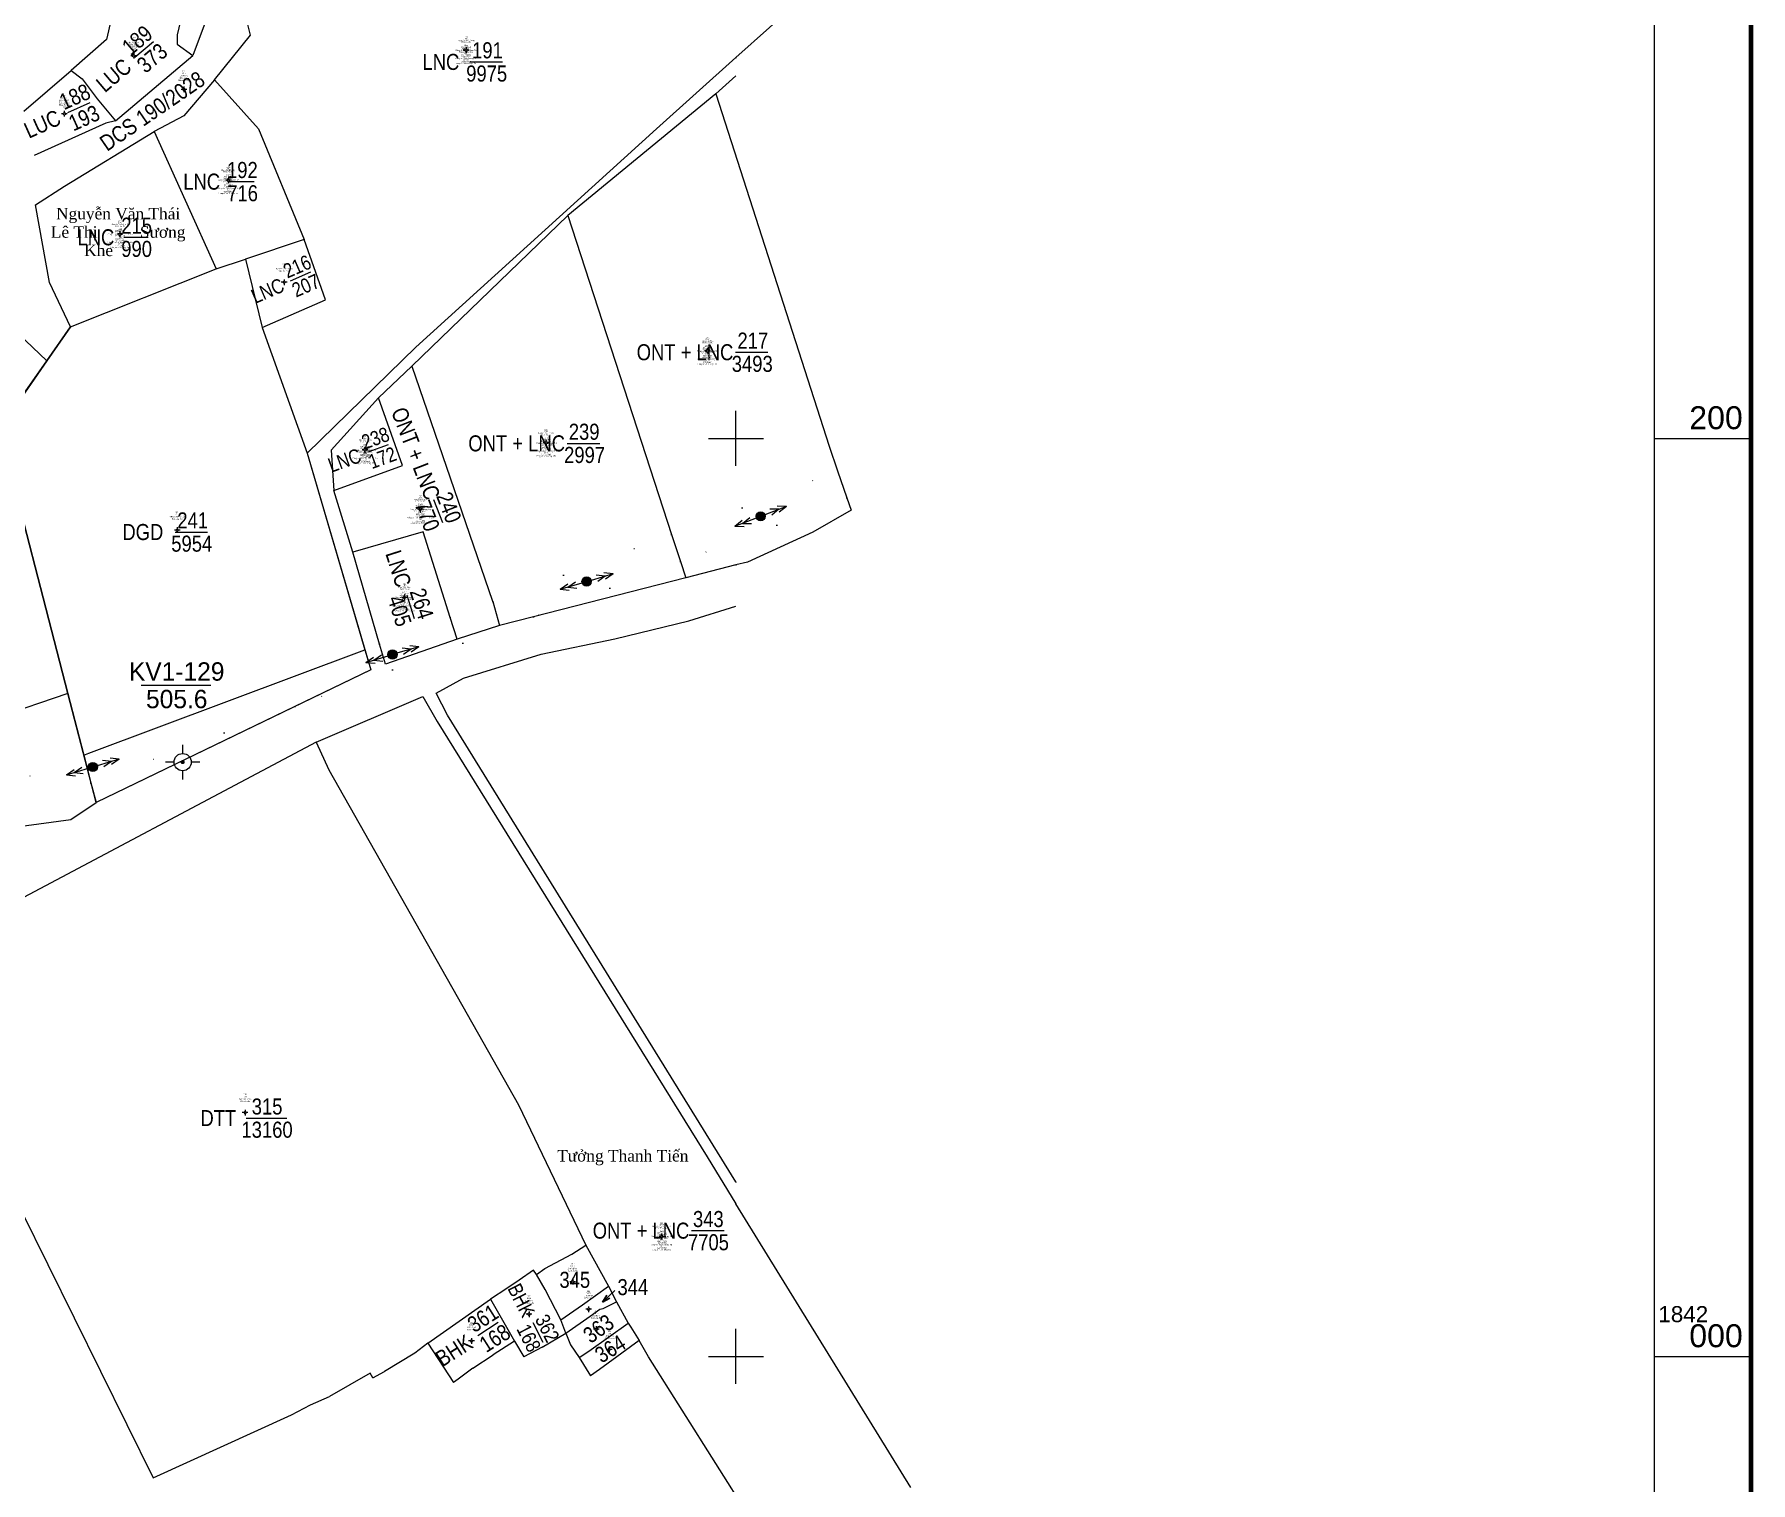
# Model space of a CAD drawing. Header units: metres. Extents: x 546779 to 548251, y 1841578 to 1843315.
# Drawn here: x 547847.2 to 548221, y 1841972.5 to 1842288 of the extents above; entities that cross this region are included whole.
import ezdxf
from ezdxf.enums import TextEntityAlignment as Align

# ---------------------------------------------------------------- set-up
doc = ezdxf.new("R2010")
doc.units = ezdxf.units.M
doc.header["$MEASUREMENT"] = 0
doc.linetypes.add('DGN Style 1', pattern=[16.3472, 0.0272, -16.32])
for name, color, linetype, lineweight in [('Level 10', 7, 'Continuous', 0), ('Level 11', 7, 'Continuous', 0), ('Level 13', 7, 'Continuous', 0), ('Level 15', 7, 'Continuous', 0), ('Level 18', 7, 'Continuous', 0), ('Level 23', 7, 'Continuous', 0), ('Level 24', 7, 'Continuous', 0), ('Level 50', 7, 'Continuous', 0), ('Level 55', 7, 'Continuous', 0), ('Level 56', 7, 'Continuous', 0), ('Level 59', 7, 'Continuous', 0), ('Level 60', 7, 'Continuous', 0), ('Level 8', 7, 'Continuous', 0)]:
    doc.layers.add(name, color=color, linetype=linetype, lineweight=lineweight)
doc.styles.add('Style-univcd', font='univcd.shx')
doc.styles.add('Style-VHarial', font='VHarial.shx')
doc.styles.add('Style-vnarialNarrowI', font='vnarialNarrowI.shx')
doc.styles.add('Style-Vntime', font='Vntime.shx')
doc.styles.add('Style-Vntimei', font='Vntimei.shx')
doc.dimstyles.get("Standard").update_dxf_attribs({"dimtxt": 0.18, "dimasz": 0.18, "dimexe": 0.18, "dimexo": 0.0625, "dimgap": 0.09, "dimtad": 0, "dimtih": 1, "dimtoh": 1, "dimdec": 4, "dimzin": 0, "dimdsep": 46, "dimtxsty": 'Standard', "dimcen": 0.09, "dimadec": 0, "dimazin": 0, "dimtfac": 1, "dimtdec": 4, "dimtofl": 0, "dimtmove": 0, "dimatfit": 3, "dimfxl": 1, "dimtolj": 1, "dimtzin": 0, "dimarcsym": 0})

# ---------------------------------------------------------------- blocks, each defined once
blk = doc.blocks.new('CS1')
at = {"layer": 'Level 55', "linetype": 'Continuous', "lineweight": 0}
h = blk.add_hatch(color=7, dxfattribs=at)
edge = h.paths.add_edge_path()
edge.add_arc((0.004881, -0.002353), 0.999997, 0, 360)
at = {"layer": 'Level 55', "color": 230, "linetype": 'Continuous', "lineweight": 0}
for p, q in [((-5.994724, 0.141795), (-4.059081, 0.734219)), ((-5.994724, 0.141795), (-1.00078, 0.015298)), ((-5.994724, 0.141795), (-4.167109, -0.672025)), ((-4.251605, 0.088671), (-2.306728, 0.677256)), ((-4.251605, 0.088671), (-2.416313, -0.706681)), ((4.249324, -0.120211), (2.430943, 0.68977)), ((6.00012, -0.154867), (4.1779, 0.64588)), ((6.00012, -0.154867), (1.002338, -0.037604)), ((4.249324, -0.120211), (2.313682, -0.712635)), ((6.00012, -0.154867), (4.064477, -0.747291))]:
    blk.add_line(p, q, dxfattribs=at)
blk.add_circle((0.004881, -0.002353), 0.999997, dxfattribs=at)
blk = doc.blocks.new('CS1_1')
at = {"layer": 'Level 55', "linetype": 'Continuous', "lineweight": 0}
h = blk.add_hatch(color=7, dxfattribs=at)
edge = h.paths.add_edge_path()
edge.add_arc((0.004881, -0.002353), 0.999997, 0, 360)
at = {"layer": 'Level 55', "color": 230, "linetype": 'Continuous', "lineweight": 0}
for p, q in [((-5.998323, 0.141154), (-4.058689, 0.732085)), ((-5.998323, 0.141154), (-0.99972, 0.023526)), ((-5.998323, 0.141154), (-4.168117, -0.670525)), ((-4.251837, 0.090453), (-2.312203, 0.681383)), ((-4.251837, 0.090453), (-2.418606, -0.711695)), ((4.252293, -0.122072), (2.431619, 0.686582)), ((6.001804, -0.163242), (4.181129, 0.645412)), ((6.001804, -0.163242), (1.003202, -0.045614)), ((4.252293, -0.122072), (2.325216, -0.706496)), ((6.001804, -0.163242), (4.062171, -0.754172))]:
    blk.add_line(p, q, dxfattribs=at)
blk.add_circle((0.004881, -0.002353), 0.999997, dxfattribs=at)
blk = doc.blocks.new('CS1_2')
at = {"layer": 'Level 55', "linetype": 'Continuous', "lineweight": 0}
h = blk.add_hatch(color=7, dxfattribs=at)
edge = h.paths.add_edge_path()
edge.add_arc((0.004881, -0.002353), 1.000001, 0, 360)
at = {"layer": 'Level 55', "color": 230, "linetype": 'Continuous', "lineweight": 0}
for p, q in [((-6.003944, 0.142526), (-4.062304, 0.726854)), ((-6.003944, 0.142526), (-1.002696, 0.017407)), ((-6.003944, 0.142526), (-4.173447, -0.66586)), ((-4.245056, 0.092344), (-2.312937, 0.67973)), ((-4.245056, 0.092344), (-2.42408, -0.712984)), ((4.248462, -0.114444), (2.427486, 0.690884)), ((5.997829, -0.161568), (4.17991, 0.653281)), ((5.997829, -0.161568), (0.996581, -0.036449)), ((4.248462, -0.114444), (2.322807, -0.714408)), ((5.997829, -0.161568), (4.056189, -0.745896))]:
    blk.add_line(p, q, dxfattribs=at)
blk.add_circle((0.004881, -0.002353), 1.000001, dxfattribs=at)
blk = doc.blocks.new('CS1_3')
at = {"layer": 'Level 55', "linetype": 'Continuous', "lineweight": 0}
h = blk.add_hatch(color=7, dxfattribs=at)
edge = h.paths.add_edge_path()
edge.add_arc((0.004881, -0.002353), 1.000001, 0, 360)
at = {"layer": 'Level 55', "color": 230, "linetype": 'Continuous', "lineweight": 0}
for p, q in [((-6.000099, 0.140776), (-4.062908, 0.731116)), ((-6.000099, 0.140776), (-1.002632, 0.020807)), ((-6.000099, 0.140776), (-4.172353, -0.673814)), ((-4.250901, 0.087719), (-2.31371, 0.67806)), ((-4.250901, 0.087719), (-2.416975, -0.707849)), ((4.251142, -0.119341), (2.432907, 0.692158)), ((6.00343, -0.162887), (4.175684, 0.651702)), ((6.00343, -0.162887), (0.996452, -0.039829)), ((4.251142, -0.119341), (2.323462, -0.712771)), ((6.00343, -0.162887), (4.056728, -0.750138))]:
    blk.add_line(p, q, dxfattribs=at)
blk.add_circle((0.004881, -0.002353), 1.000001, dxfattribs=at)
blk = doc.blocks.new('N_THUA_184')
at = {"layer": 'Level 13', "color": 230, "linetype": 'Continuous', "lineweight": 13, "flags": 128}
blk.add_lwpolyline([(-2.842001, -0.00425), (2.475409, -0.006256)], dxfattribs=at)
at = {"layer": 'Level 13', "color": 230, "linetype": 'Continuous', "lineweight": 0, "style": 'Style-vnarialNarrowI'}
blk.add_text('188', height=3.499977, rotation=359.999885, dxfattribs=at).set_placement((-0.025442, 0.769474), align=Align.CENTER)
blk.add_text('LUC ', height=3.499977, rotation=359.999885, dxfattribs=at).set_placement((-3.787815, -0.010662), align=Align.MIDDLE_RIGHT)
blk.add_text('193', height=3.499977, rotation=359.999885, dxfattribs=at).set_placement((-0.078906, -0.788061), align=Align.TOP_CENTER)
blk = doc.blocks.new('N_THUA_185')
at = {"layer": 'Level 13', "color": 230, "linetype": 'Continuous', "lineweight": 13, "flags": 128}
blk.add_lwpolyline([(-2.838616, 0.006291), (2.482768, 0.006827)], dxfattribs=at)
at = {"layer": 'Level 13', "color": 230, "linetype": 'Continuous', "lineweight": 0, "style": 'Style-vnarialNarrowI'}
blk.add_text('189', height=3.499855, rotation=359.999907, dxfattribs=at).set_placement((-0.032769, 0.778239), align=Align.CENTER)
blk.add_text('LUC ', height=3.499855, rotation=359.999907, dxfattribs=at).set_placement((-3.771044, -0.003146), align=Align.MIDDLE_RIGHT)
blk.add_text('373', height=3.499855, rotation=359.999907, dxfattribs=at).set_placement((-0.068755, -0.784302), align=Align.TOP_CENTER)
blk = doc.blocks.new('N_THUA_186')
at = {"layer": 'Level 13', "color": 230, "linetype": 'Continuous', "lineweight": 0, "style": 'Style-vnarialNarrowI'}
blk.add_text('DCS 190/2028', height=3.499981, rotation=359.999971, dxfattribs=at).set_placement((0.167035, 0.007452), align=Align.MIDDLE_CENTER)
blk = doc.blocks.new('N_THUA_187')
at = {"layer": 'Level 13', "color": 230, "linetype": 'Continuous', "lineweight": 13, "flags": 128}
blk.add_lwpolyline([(-2.61, 0), (4.49, 0)], dxfattribs=at)
at = {"layer": 'Level 13', "color": 230, "linetype": 'Continuous', "lineweight": 0, "style": 'Style-vnarialNarrowI'}
blk.add_text('191', height=3.49998, dxfattribs=at).set_placement((1.244692, 0.78), align=Align.CENTER)
blk.add_text('LNC ', height=3.49998, dxfattribs=at).set_placement((-3.771418, -0.00001), align=Align.MIDDLE_RIGHT)
blk.add_text('9975', height=3.49998, dxfattribs=at).set_placement((1.083684, -0.78002), align=Align.TOP_CENTER)
blk = doc.blocks.new('N_THUA_188')
at = {"layer": 'Level 13', "color": 230, "linetype": 'Continuous', "lineweight": 13, "flags": 128}
blk.add_lwpolyline([(-2.83, 0), (2.53, 0)], dxfattribs=at)
at = {"layer": 'Level 13', "color": 230, "linetype": 'Continuous', "lineweight": 0, "style": 'Style-vnarialNarrowI'}
blk.add_text('192', height=3.49998, dxfattribs=at).set_placement((-0.032184, 0.78), align=Align.CENTER)
blk.add_text('LNC ', height=3.49998, dxfattribs=at).set_placement((-3.771418, -0.00001), align=Align.MIDDLE_RIGHT)
blk.add_text('716', height=3.49998, dxfattribs=at).set_placement((0.018779, -0.78002), align=Align.TOP_CENTER)
blk = doc.blocks.new('N_THUA_211')
at = {"layer": 'Level 13', "color": 230, "linetype": 'Continuous', "lineweight": 13, "flags": 128}
blk.add_lwpolyline([(-2.84, 0), (2.51, 0)], dxfattribs=at)
at = {"layer": 'Level 13', "color": 230, "linetype": 'Continuous', "lineweight": 0, "style": 'Style-vnarialNarrowI'}
blk.add_text('215', height=3.49998, dxfattribs=at).set_placement((-0.021169, 0.78), align=Align.CENTER)
blk.add_text('LNC ', height=3.49998, dxfattribs=at).set_placement((-3.771418, -0.00001), align=Align.MIDDLE_RIGHT)
blk.add_text('990', height=3.49998, dxfattribs=at).set_placement((-0.025308, -0.78002), align=Align.TOP_CENTER)
blk = doc.blocks.new('N_THUA_212')
at = {"layer": 'Level 18', "color": 1, "linetype": 'Continuous', "lineweight": 13, "flags": 128}
blk.add_lwpolyline([(-2.836269, -0.002133), (2.522605, 0.005292)], dxfattribs=at)
at = {"layer": 'Level 18', "color": 1, "linetype": 'Continuous', "lineweight": 0, "style": 'Style-vnarialNarrowI'}
blk.add_text('216', height=3.499929, rotation=0.000034, dxfattribs=at).set_placement((0.018505, 0.783482), align=Align.CENTER)
blk.add_text('LNC ', height=3.499929, rotation=0.000034, dxfattribs=at).set_placement((-3.779136, -0.000393), align=Align.MIDDLE_RIGHT)
blk.add_text('207', height=3.499929, rotation=0.000034, dxfattribs=at).set_placement((0.090716, -0.782177), align=Align.TOP_CENTER)
blk = doc.blocks.new('N_THUA_231')
at = {"layer": 'Level 13', "color": 230, "linetype": 'Continuous', "lineweight": 13, "flags": 128}
blk.add_lwpolyline([(-2.836473, 0.001026), (2.48144, -0.002203)], dxfattribs=at)
at = {"layer": 'Level 13', "color": 230, "linetype": 'Continuous', "lineweight": 0, "style": 'Style-vnarialNarrowI'}
blk.add_text('238', height=3.499872, rotation=359.999964, dxfattribs=at).set_placement((-0.013348, 0.774266), align=Align.CENTER)
blk.add_text('LNC ', height=3.499872, rotation=359.999964, dxfattribs=at).set_placement((-3.764219, -0.002679), align=Align.MIDDLE_RIGHT)
blk.add_text('172', height=3.499872, rotation=359.999964, dxfattribs=at).set_placement((-0.05292, -0.777016), align=Align.TOP_CENTER)
blk = doc.blocks.new('N_THUA_232')
at = {"layer": 'Level 13', "color": 230, "linetype": 'Continuous', "lineweight": 13, "flags": 128}
blk.add_lwpolyline([(-2.62, 0), (4.4, 0)], dxfattribs=at)
at = {"layer": 'Level 13', "color": 230, "linetype": 'Continuous', "lineweight": 0, "style": 'Style-vnarialNarrowI'}
blk.add_text('241', height=3.49998, dxfattribs=at).set_placement((1.194692, 0.78), align=Align.CENTER)
blk.add_text('DGD ', height=3.49998, dxfattribs=at).set_placement((-4.096855, -0.00001), align=Align.MIDDLE_RIGHT)
blk.add_text('5954', height=3.49998, dxfattribs=at).set_placement((0.992253, -0.78002), align=Align.TOP_CENTER)
blk = doc.blocks.new('N_THUA_254')
at = {"layer": 'Level 13', "color": 230, "linetype": 'Continuous', "lineweight": 13, "flags": 128}
blk.add_lwpolyline([(-2.833656, -0.000483), (2.4984, 0.002261)], dxfattribs=at)
at = {"layer": 'Level 13', "color": 230, "linetype": 'Continuous', "lineweight": 0, "style": 'Style-vnarialNarrowI'}
blk.add_text('264', height=3.499982, rotation=359.999861, dxfattribs=at).set_placement((-0.067282, 0.78489), align=Align.CENTER)
blk.add_text('LNC ', height=3.499982, rotation=359.999861, dxfattribs=at).set_placement((-3.775241, 0.00343), align=Align.MIDDLE_RIGHT)
blk.add_text('405', height=3.499982, rotation=359.999861, dxfattribs=at).set_placement((-0.033703, -0.776025), align=Align.TOP_CENTER)
blk = doc.blocks.new('N_THUA_302')
at = {"layer": 'Level 13', "color": 230, "linetype": 'Continuous', "lineweight": 13, "flags": 128}
blk.add_lwpolyline([(-2.39, 0), (6.45, 0)], dxfattribs=at)
at = {"layer": 'Level 13', "color": 230, "linetype": 'Continuous', "lineweight": 0, "style": 'Style-vnarialNarrowI'}
blk.add_text('315', height=3.49998, dxfattribs=at).set_placement((2.168831, 0.78), align=Align.CENTER)
blk.add_text('DTT ', height=3.49998, dxfattribs=at).set_placement((-3.434353, -0.00001), align=Align.MIDDLE_RIGHT)
blk.add_text('13160', height=3.49998, dxfattribs=at).set_placement((2.164396, -0.78002), align=Align.TOP_CENTER)
blk = doc.blocks.new('TerminatorOpen_0.5')
at = {"color": 0, "linetype": 'ByBlock', "lineweight": -2}
for q in [(-1, 0.25), (-1, 0), (-1, -0.25)]:
    blk.add_line((0, 0), q, dxfattribs=at)
blk = doc.blocks.new('N_THUA_347')
at = {"layer": 'Level 13', "color": 230, "linetype": 'Continuous', "lineweight": 13, "flags": 128}
blk.add_lwpolyline([(-2.837776, -0.004504), (2.482672, 0.005668)], dxfattribs=at)
at = {"layer": 'Level 13', "color": 230, "linetype": 'Continuous', "lineweight": 0, "style": 'Style-vnarialNarrowI'}
blk.add_text('361', height=3.499978, rotation=359.999968, dxfattribs=at).set_placement((0.11006, 0.781431), align=Align.CENTER)
blk.add_text('BHK ', height=3.499978, rotation=359.999968, dxfattribs=at).set_placement((-3.728414, -0.000962), align=Align.MIDDLE_RIGHT)
blk.add_text('168', height=3.499978, rotation=359.999968, dxfattribs=at).set_placement((-0.026177, -0.781905), align=Align.TOP_CENTER)
blk = doc.blocks.new('N_THUA_348')
at = {"layer": 'Level 13', "color": 230, "linetype": 'Continuous', "lineweight": 13, "flags": 128}
blk.add_lwpolyline([(-2.842356, 0.003992), (2.48464, 0.003982)], dxfattribs=at)
at = {"layer": 'Level 13', "color": 230, "linetype": 'Continuous', "lineweight": 0, "style": 'Style-vnarialNarrowI'}
blk.add_text('362', height=3.499798, rotation=0.000052, dxfattribs=at).set_placement((-0.029464, 0.759592), align=Align.CENTER)
blk.add_text('BHK ', height=3.499798, rotation=0.000052, dxfattribs=at).set_placement((-3.688038, -0.019624), align=Align.MIDDLE_RIGHT)
blk.add_text('168', height=3.499798, rotation=0.000052, dxfattribs=at).set_placement((0.02323, -0.794318), align=Align.TOP_CENTER)
blk = doc.blocks.new('DKCDV')
at = {"layer": 'Level 8', "linetype": 'Continuous', "lineweight": 0}
h = blk.add_hatch(color=7, dxfattribs=at)
edge = h.paths.add_edge_path()
edge.add_arc((-0.0025, 0), 1.500009, 0, 360)
at = {"layer": 'Level 8', "color": 7, "linetype": 'Continuous', "lineweight": 0}
for p, q in [((0, 12.500078), (0, 6.266706)), ((-6.233372, 0), (-12.500078, 0)), ((12.500078, 0), (6.233372, 0)), ((0, -6.266706), (0, -12.500078))]:
    blk.add_line(p, q, dxfattribs=at)
blk.add_circle((-0.0025, 0), 6.250039, dxfattribs=at)
blk = doc.blocks.new('CENTRD')
at = {"layer": 'Level 11', "linetype": 'Continuous', "lineweight": 0}
h = blk.add_hatch(color=3, dxfattribs=at)
edge = h.paths.add_edge_path()
edge.add_arc((-0.0025, 0), 1.500056, 0, 360)
at = {"layer": 'Level 11', "color": 3, "linetype": 'Continuous', "lineweight": 0}
for p, q in [((-6.200231, 0), (-12.400462, 0)), ((0, 6.200231), (-6.200231, 0)), ((-6.200231, 0), (0, -6.200231)), ((0, 12.400462), (0, 6.200231)), ((6.200231, 0), (0, 6.200231)), ((0, -6.200231), (6.200231, 0)), ((12.600469, 0), (6.200231, 0)), ((0, -6.200231), (0, -12.400462))]:
    blk.add_line(p, q, dxfattribs=at)

msp = doc.modelspace()

# ---------------------------------------------------------------- linework, layer by layer
at = {"layer": 'Level 10', "color": 7, "linetype": 'Continuous', "lineweight": 0}
for p, q in [((548020.1, 1842301.01), (548000, 1842282.97)), ((547844.91, 1842271.29), (547855.18, 1842280.16)), ((547864.87, 1842269.17), (547881.68, 1842283.41)), ((548000, 1842278.96), (547995.61, 1842275.04)), ((547995.61, 1842275.04), (547963.39, 1842248.55)), ((547963.39, 1842248.55), (547929.41, 1842215.7)), ((547963.39, 1842248.55), (547985.98, 1842179.07)), ((547905.97, 1842243.33), (547893.19, 1842239.05)), ((547886.77, 1842236.95), (547893.19, 1842239.05)), ((547834.28, 1842231.74), (547849.93, 1842216.93)), ((547922.15, 1842208.81), (547929.41, 1842215.7)), ((548022.14, 1842192.92), (548024.17, 1842187.05)), ((547916.54, 1842175.21), (547912.39, 1842188.67)), ((548024.17, 1842187.05), (548025.09, 1842184.39)), ((547985.98, 1842179.07), (547987.89, 1842173.17)), ((547922.37, 1842155.16), (547916.54, 1842175.21)), ((547987.89, 1842173.17), (547989.04, 1842169.64)), ((548000, 1842172.42), (547989.04, 1842169.64)), ((547989.04, 1842169.64), (547955.9, 1842161.16)), ((547947.03, 1842164.44), (547948.48, 1842159.26)), ((547939.27, 1842156.27), (547937.78, 1842160.96)), ((547955.9, 1842161.16), (547948.48, 1842159.26)), ((547948.48, 1842159.26), (547939.27, 1842156.27)), ((547854.49, 1842144.45), (547809.74, 1842129.1)), ((547854.49, 1842144.45), (547857.96, 1842130.98)), ((547857.96, 1842130.98), (547859.51, 1842124.95)), ((547859.51, 1842124.95), (547860.61, 1842120.69)), ((547844.39, 1842031.65), (547873.07, 1841973.57)), ((547932.85, 1842002.88), (547946.5, 1842012.5)), ((547946.5, 1842012.5), (547951.77, 1842003.33)), ((547962.92, 1842005.05), (547961.86, 1842007.94)), ((547957.76, 1842002), (547962.92, 1842005.05)), ((547932.85, 1842002.88), (547938.45, 1841994.35)), ((547942.66, 1841997.47), (547947.13, 1842000.37)), ((547951.77, 1842003.33), (547947.13, 1842000.37)), ((547951.77, 1842003.33), (547953.81, 1841999.91)), ((547957.76, 1842002), (547953.81, 1841999.91)), ((547965.85, 1841999.74), (547968.32, 1841995.75)), ((547920.88, 1841995.3), (547923.46, 1841996.69)), ((547942.66, 1841997.47), (547939.51, 1841995.06)), ((547939.51, 1841995.06), (547938.45, 1841994.35)), ((547873.07, 1841973.57), (547903.19, 1841987.27))]:
    msp.add_line(p, q, dxfattribs=at)
at = {"layer": 'Level 10', "color": 7, "linetype": 'Continuous', "lineweight": 0, "flags": 128}
for points in [[(547883.72, 1842307.52), (547884.76, 1842303.07), (547886.14, 1842299.36), (547886.14, 1842295.23), (547881.68, 1842283.41)], [(547868.43, 1842296.11), (547863.94, 1842291.32), (547862.9, 1842286.9), (547855.18, 1842280.16)], [(547868.43, 1842296.11), (547876.66, 1842294.4), (547879.03, 1842290.95), (547878.3, 1842287.9), (547878.3, 1842285.85), (547881.68, 1842283.41)], [(547855.18, 1842280.16), (547857.56, 1842278.3), (547860.86, 1842273.96), (547864.87, 1842269.17)], [(547906.57, 1842196.75), (547930.24, 1842219.87), (547982.71, 1842267.45), (548000, 1842282.97)], [(547886.45, 1842278.14), (547879.73, 1842270.26), (547873.31, 1842266.89)], [(547995.61, 1842275.04), (548020.28, 1842198.28), (548022.14, 1842192.92)], [(547864.87, 1842269.17), (547862.74, 1842268.67), (547847.16, 1842261.66)], [(547929.41, 1842215.7), (547947, 1842164.54), (547947.03, 1842164.44)], [(547922.15, 1842208.81), (547911.86, 1842197.41), (547912.39, 1842188.67)], [(547912.39, 1842188.67), (547927.38, 1842194.11), (547922.15, 1842208.81)], [(548025.09, 1842184.39), (548016.73, 1842179.59), (548002.47, 1842173.05), (548000, 1842172.42)], [(547937.78, 1842160.96), (547931.84, 1842179.62), (547916.54, 1842175.21)], [(547957.54, 1842153.02), (547973.64, 1842156.34), (547989.73, 1842160.25), (548000, 1842163.43)], [(547919.15, 1842153.96), (547920.43, 1842149.61), (547903.9, 1842141.62)], [(547939.27, 1842156.27), (547923.64, 1842150.78), (547922.37, 1842155.16)], [(548000, 1842038), (547995.99, 1842044.47), (547937.14, 1842139.7), (547934.68, 1842144.5), (547940.64, 1842147.74), (547957.54, 1842153.02)], [(547908.58, 1842133.82), (547931.81, 1842143.74), (547934.88, 1842138.35), (547993.69, 1842043.51), (548000, 1842033.26)], [(547908.58, 1842133.82), (547836.51, 1842095.6), (547821.78, 1842088.57)], [(547829.84, 1842113.58), (547855.15, 1842117), (547860.61, 1842120.69)], [(547956.58, 1842017.85), (547958.37, 1842019.14), (547964.25, 1842022.29), (547967.28, 1842024.23)], [(547956.58, 1842017.85), (547955.88, 1842018.79), (547952.74, 1842016.59), (547950.11, 1842014.77), (547946.5, 1842012.5)], [(547961.86, 1842007.94), (547958.47, 1842014.58), (547956.58, 1842017.85)], [(547961.86, 1842007.94), (547966.57, 1842011.22), (547972.26, 1842015.3)], [(547962.92, 1842005.05), (547968.22, 1842008.78), (547970.36, 1842010.28), (547971.07, 1842010.43), (547973.96, 1842011.86)], [(547965.85, 1841999.74), (547967.96, 1842001.13), (547976.48, 1842007.24)], [(547962.92, 1842005.05), (547963.99, 1842002.49), (547965.85, 1841999.74)], [(547978.91, 1842003.46), (547970.28, 1841997.17), (547968.32, 1841995.75)], [(547932.85, 1842002.88), (547930.05, 1842000.68), (547923.46, 1841996.69)], [(547920.88, 1841995.3), (547920.31, 1841996.37), (547911.46, 1841991.25)], [(547903.19, 1841987.27), (547907.32, 1841989.42), (547911.46, 1841991.25)]]:
    msp.add_lwpolyline(points, dxfattribs=at)
at = {"layer": 'Level 13', "color": 230, "linetype": 'Continuous', "lineweight": 13, "flags": 128}
for points in [[(547999.89, 1842218.77), (548006.97, 1842218.77)], [(547963.22, 1842198.92), (547970.35, 1842198.92)], [(547934.12, 1842186.66), (547936.04, 1842181.69)], [(547990.31, 1842027.4), (547997.41, 1842027.4)]]:
    msp.add_lwpolyline(points, dxfattribs=at)
at = {"layer": 'Level 18', "color": 1, "linetype": 'Continuous', "lineweight": 0}
for p, q in [((547853.74, 1842254.96), (547873.31, 1842266.89)), ((547873.31, 1842266.89), (547886.77, 1842236.95)), ((547847.45, 1842250.86), (547853.74, 1842254.96)), ((547850.46, 1842233.96), (547847.45, 1842250.86)), ((547893.19, 1842239.05), (547896.83, 1842224.17)), ((547893.19, 1842239.05), (547896.82, 1842224.17)), ((547855.04, 1842224.34), (547886.77, 1842236.95)), ((547855.04, 1842224.34), (547886.77, 1842236.95)), ((547855.04, 1842224.34), (547850.46, 1842233.96)), ((547855.04, 1842224.34), (547849.93, 1842216.93)), ((547849.93, 1842216.93), (547855.04, 1842224.34)), ((547896.82, 1842224.17), (547906.57, 1842196.75)), ((547896.83, 1842224.17), (547906.57, 1842196.75)), ((547841.11, 1842204.17), (547849.93, 1842216.93)), ((547854.49, 1842144.45), (547839.51, 1842202.19)), ((547906.57, 1842196.75), (547919.15, 1842153.96)), ((547906.57, 1842196.75), (547919.15, 1842153.96)), ((547920.43, 1842149.61), (547860.61, 1842120.69)), ((547903.9, 1842141.62), (547860.61, 1842120.69)), ((547903.9, 1842141.62), (547860.61, 1842120.69)), ((548038.09, 1841971.41), (548000, 1842033.26)), ((547967.28, 1842024.23), (547972.26, 1842015.3)), ((547972.26, 1842015.3), (547973.96, 1842011.86)), ((547973.96, 1842011.86), (547976.48, 1842007.24)), ((547980.95, 1841999.9), (547978.91, 1842003.46))]:
    msp.add_line(p, q, dxfattribs=at)
at = {"layer": 'Level 18', "color": 1, "linetype": 'Continuous', "lineweight": 0, "flags": 128}
for points in [[(547886.45, 1842278.14), (547894.29, 1842287.88), (547893.39, 1842291.35), (547895.18, 1842304.72), (547903.05, 1842308.22), (547908.97, 1842320.11), (547903.45, 1842338.77), (547901.23, 1842346.07), (547903.95, 1842351.25)], [(547886.45, 1842278.14), (547895.98, 1842267.41), (547905.97, 1842243.33)], [(547896.83, 1842224.17), (547910.6, 1842230.16), (547905.97, 1842243.33)], [(547849.93, 1842216.93), (547841.11, 1842204.17), (547839.51, 1842202.19), (547842.02, 1842192.86), (547854.49, 1842144.45)], [(547857.96, 1842130.98), (547859.04, 1842131.39), (547919.15, 1842153.96)], [(547919.15, 1842153.96), (547920.43, 1842149.61), (547903.9, 1842141.62)], [(547908.58, 1842133.82), (547911.34, 1842127.82), (547952.61, 1842054.81), (547967.28, 1842024.23)], [(547976.48, 1842007.24), (547977.11, 1842006.39), (547978.91, 1842003.46)], [(547993.65, 1841958.37), (548002.94, 1841965.05), (547980.95, 1841999.9)]]:
    msp.add_lwpolyline(points, dxfattribs=at)
at = {"layer": 'Level 23', "color": 12, "linetype": 'Continuous', "lineweight": 0}
for p, q in [((548000, 1842278.96), (547995.61, 1842275.04)), ((547995.61, 1842275.04), (547963.39, 1842248.55)), ((547963.39, 1842248.55), (547929.41, 1842215.7)), ((547922.15, 1842208.81), (547929.41, 1842215.7)), ((547916.54, 1842175.21), (547912.39, 1842188.67)), ((547922.37, 1842155.16), (547916.54, 1842175.21)), ((548000, 1842172.42), (547989.04, 1842169.64)), ((547989.04, 1842169.64), (547955.9, 1842161.16)), ((547955.9, 1842161.16), (547948.48, 1842159.26)), ((547948.48, 1842159.26), (547939.27, 1842156.27))]:
    msp.add_line(p, q, dxfattribs=at)
at = {"layer": 'Level 23', "color": 12, "linetype": 'Continuous', "lineweight": 0, "flags": 128}
for points in [[(547906.57, 1842196.75), (547930.24, 1842219.87), (547982.71, 1842267.45), (548000, 1842282.97)], [(547922.15, 1842208.81), (547911.86, 1842197.41), (547912.39, 1842188.67)], [(547957.54, 1842153.02), (547973.64, 1842156.34), (547989.73, 1842160.25), (548000, 1842163.43)], [(547939.27, 1842156.27), (547923.64, 1842150.78), (547922.37, 1842155.16)], [(548000, 1842038), (547995.99, 1842044.47), (547937.14, 1842139.7), (547934.68, 1842144.5), (547940.64, 1842147.74), (547957.54, 1842153.02)], [(547908.58, 1842133.82), (547931.81, 1842143.74), (547934.88, 1842138.35), (547993.69, 1842043.51), (548000, 1842033.26)], [(547908.58, 1842133.82), (547836.51, 1842095.6), (547821.78, 1842088.57)], [(547829.84, 1842113.58), (547855.15, 1842117), (547860.61, 1842120.69)]]:
    msp.add_lwpolyline(points, dxfattribs=at)
at = {"layer": 'Level 24', "color": 2, "linetype": 'DGN Style 1', "lineweight": 0}
for p, q in [((548000, 1842282.97), (548000, 1842278.96)), ((548000, 1842172.42), (548000, 1842163.43)), ((548000, 1842038), (548000, 1842033.26))]:
    msp.add_line(p, q, dxfattribs=at)
at = {"layer": 'Level 50', "color": 230, "linetype": 'Continuous', "lineweight": 0}
for p, q in [((547886.77, 1842236.95), (547893.19, 1842239.05)), ((547839.51, 1842202.19), (547849.93, 1842216.93)), ((547906.57, 1842196.75), (547920.43, 1842149.61)), ((547860.61, 1842120.69), (547854.49, 1842144.45))]:
    msp.add_line(p, q, dxfattribs=at)
at = {"layer": 'Level 59', "color": 6, "linetype": 'DGN Style 1', "lineweight": 0, "flags": 128}
for points in [[(547985.98, 1842179.07), (548004.24, 1842185.92), (548022.14, 1842192.92)], [(548024.17, 1842187.05), (548006.5, 1842180.14), (547987.89, 1842173.17)], [(547947.03, 1842164.44), (547966.58, 1842171.79), (547985.98, 1842179.07)], [(547987.89, 1842173.17), (547968.32, 1842165.83), (547955.9, 1842161.16)], [(547937.78, 1842160.96), (547947.03, 1842164.44)], [(547955.9, 1842161.16), (547926.04, 1842149.93), (547903.9, 1842141.62)], [(547922.37, 1842155.16), (547924.3, 1842155.89), (547937.78, 1842160.96)], [(547919.15, 1842153.96), (547922.37, 1842155.16)], [(547903.9, 1842141.62), (547860.78, 1842125.43), (547859.51, 1842124.95)], [(547815.54, 1842114.72), (547857.96, 1842130.98)], [(547859.51, 1842124.95), (547829.84, 1842113.58)]]:
    msp.add_lwpolyline(points, dxfattribs=at)
at = {"layer": 'Level 60', "color": 7, "linetype": 'Continuous', "lineweight": 140, "flags": 128}
msp.add_lwpolyline([(546779, 1843221), (548221, 1843221), (548221, 1841779), (546779, 1841779), (546779, 1843221)], close=True, dxfattribs=at)
at = {"layer": 'Level 60', "color": 7, "linetype": 'Continuous', "lineweight": 0, "flags": 128}
msp.add_lwpolyline([(546800, 1843200), (548200, 1843200), (548200, 1841800), (546800, 1841800), (546800, 1843200)], close=True, dxfattribs=at)
for points in [[(548000, 1842194), (548000, 1842206)], [(547994, 1842200), (548006, 1842200)], [(548200, 1842200), (548221, 1842200)], [(548000, 1841994), (548000, 1842006)], [(547994, 1842000), (548006, 1842000)], [(548200, 1842000), (548221, 1842000)]]:
    msp.add_lwpolyline(points, dxfattribs=at)
at = {"layer": 'Level 8', "color": 5, "linetype": 'Continuous', "lineweight": 13}
msp.add_line((547870.47, 1842146.23), (547885.6, 1842146.23), dxfattribs=at)

# ---------------------------------------------------------------- block references
at = {"layer": 'Level 11', "color": 3, "linetype": 'Continuous', "lineweight": 0, "xscale": 0.049998, "yscale": 0.049998, "zscale": 0.049998}
for p in [(547868.82, 1842283.36), (547941.21, 1842284.58), (547879.76, 1842276.04), (547853.69, 1842270.72), (547889.44, 1842256.28), (547865.82, 1842244.5), (547901.58, 1842234.02), (547993.77, 1842219.08), (547919.19, 1842197.5), (547958.6, 1842199.03), (547931.24, 1842184.55), (547878.3, 1842180.02), (547927.79, 1842165.37), (547893.08, 1842053.12), (547983.81, 1842026.15), (547964.43, 1842016.26), (547954.93, 1842009.18), (547967.9, 1842010.26), (547942.38, 1842003.36), (547969.57, 1842005.95), (547972.38, 1842001.51)]:
    msp.add_blockref('CENTRD', p, dxfattribs=at)
at = {"layer": 'Level 13', "color": 230, "linetype": 'Continuous', "lineweight": 0}
for name, p, xscale, yscale, zscale, rotation in [('N_THUA_185', (547871.24, 1842284.85), 1.000001, 1.000001, 1.000001, 40.268523), ('N_THUA_184', (547857.04, 1842272.16), 1.000001, 1.000001, 1.000001, 24.224801), ('N_THUA_231', (547922.25, 1842197.94), 0.899999, 0.899999, 0.899999, 19.946306), ('N_THUA_254', (547929.17, 1842163.15), 0.999999, 0.999999, 0.999999, 287.657867), ('N_THUA_348', (547956.91, 1842005.08), 0.9, 0.9, 0.9, 297.046176)]:
    msp.add_blockref(name, p, dxfattribs=dict(at, xscale=xscale, yscale=yscale, zscale=zscale, rotation=rotation))
for name, p in [('N_THUA_187', (547944.62, 1842282.02)), ('N_THUA_188', (547892.52, 1842255.94)), ('N_THUA_211', (547869.48, 1842243.81)), ('N_THUA_232', (547880.47, 1842179.6)), ('N_THUA_302', (547895.7, 1842051.92))]:
    msp.add_blockref(name, p, dxfattribs=at)
for name, p, rotation in [('N_THUA_186', (547872.72, 1842271.21), 34.552921), ('N_THUA_347', (547946.13, 1842006.12), 32.535098)]:
    msp.add_blockref(name, p, dxfattribs=dict(at, rotation=rotation))
at = {"layer": 'Level 18', "color": 1, "linetype": 'Continuous', "lineweight": 0, "xscale": 0.900001, "yscale": 0.900001, "zscale": 0.900001, "rotation": 23.50918}
msp.add_blockref('N_THUA_212', (547905.32, 1842235.36), dxfattribs=at)
at = {"layer": 'Level 55', "color": 230, "linetype": 'Continuous', "lineweight": 0}
for name, p, xscale, yscale, zscale, rotation in [('CS1', (548005.37, 1842183.03), 1.000003, 1.000003, 1.000003, 22.570855), ('CS1_1', (547967.45, 1842168.81), 1.000003, 1.000003, 1.000003, 17.608255), ('CS1_2', (547925.17, 1842152.91), 0.999999, 0.999999, 0.999999, 17.803249), ('CS1_3', (547859.91, 1842128.41), 0.999999, 0.999999, 0.999999, 17.997564)]:
    msp.add_blockref(name, p, dxfattribs=dict(at, xscale=xscale, yscale=yscale, zscale=zscale, rotation=rotation))
at = {"layer": 'Level 8', "color": 7, "linetype": 'Continuous', "lineweight": 0, "xscale": 0.299998, "yscale": 0.299998, "zscale": 0.299998}
msp.add_blockref('DKCDV', (547879.48, 1842129.47), dxfattribs=at)

# ---------------------------------------------------------------- texts
at = {"layer": 'Level 13', "color": 230, "linetype": 'Continuous', "lineweight": 0, "style": 'Style-vnarialNarrowI'}
for p in [(547999.42, 1842218.77), (547962.75, 1842198.92), (547989.84, 1842027.4)]:
    msp.add_text('ONT + LNC', height=3.5, dxfattribs=at).set_placement(p, align=Align.MIDDLE_RIGHT)
for s, p in [('217', (548003.66, 1842219.55)), ('239', (547966.93, 1842199.7)), ('343', (547993.97, 1842028.18))]:
    msp.add_text(s, height=3.5, dxfattribs=at).set_placement(p, align=Align.CENTER)
for s, p in [('3493', (548003.54, 1842217.99)), ('2997', (547967.02, 1842198.14)), ('7705', (547994, 1842026.62))]:
    msp.add_text(s, height=3.5, dxfattribs=at).set_placement(p, align=Align.TOP_CENTER)
msp.add_text('ONT + LNC', height=3.5, rotation=291.1228, dxfattribs=at).set_placement((547934.04, 1842186.89), align=Align.MIDDLE_RIGHT)
msp.add_text('770', height=3.5, rotation=291.1228, dxfattribs=at).set_placement((547934.4, 1842183.77), align=Align.TOP_CENTER)
msp.add_text('240', height=3.5, rotation=291.1228, dxfattribs=at).set_placement((547935.85, 1842184.33), align=Align.CENTER)
for s, p in [('345', (547964.89, 1842016.69)), ('344', (547977.53, 1842015.1))]:
    msp.add_text(s, height=3.5, dxfattribs=at).set_placement(p, align=Align.MIDDLE_CENTER)
for s, rotation, p in [('363', 35.5983, (547970.05, 1842006.05)), ('364', 31.9367, (547972.62, 1842001.66))]:
    msp.add_text(s, height=3.5, rotation=rotation, dxfattribs=at).set_placement(p, align=Align.MIDDLE_CENTER)
at = {"layer": 'Level 15', "color": 3, "linetype": 'Continuous', "lineweight": 0, "char_height": 0.3, "attachment_point": 5, "line_spacing_factor": 0.72, "style": 'Style-Vntimei'}
for s, insert in [('191\\PLNC\\PNguyÔn §×nh Dòng\\PTh«n Xa Re\\P \\P1966\\P197240412\\P24/02/2006\\PC«ng an t∅nh Qu¶ng TrÞ\\PNguyÔn ThÞ Sen\\P1971\\P191179609\\P24/02/2006\\PC«ng an t∅nh Qu¶ng TrÞ\\P82/05\\P20/01/2007\\PC«ng An x· H\xadíng T©n\\P', (547941.21, 1842284.53)), ('192\\PLNC\\PNguyÔn H÷u Sü\\PTh«n Xa Re\\P \\P1972\\P197121740\\P20/09/1999\\PC«ng an t∅nh Qu¶ng TrÞ\\PLª ThÞ HiÒn\\P1972\\P191209072\\P24/02/2006\\PC«ng an t∅nh Qu¶ng TrÞ\\P36/6\\P12/03/2003\\PC«ng an x· H\xadíng T©n\\P', (547889.44, 1842256.23)), ('215\\PLNC\\PNguyÔn V¨n Thanh\\PTh«n Xa Re\\P \\P1960\\P190280937\\P30/12/1978\\PC«ng an t∅nh B×nh TrÞ Thiªn\\PLª ThÞ Linh\\P1963\\P190290734\\P31/12/1978\\PC«ng an t∅nh B×nh TrÞ Thiªn\\P37/5\\P23/03/2005\\PC«ng an x· H\xadíng T©n\\P', (547865.82, 1842244.45)), ('217\\PONT\\PTrÇn V¨n Häc\\PTh«n Xa Re\\P \\P1974\\P197036389\\P24/02/2006\\PC«ng an t∅nh Qu¶ng TrÞ\\PNguyÔn ThÞ §o¸\\P1973\\P197036445\\P05/05/1993\\PC«ng an t∅nh Qu¶ng TrÞ\\P08/5\\P17/10/1998\\PC«ng an x· H\xadíng T©n \\P', (547993.77, 1842219.03)), ('239\\PONT\\PNguyÔn V¨n ThiÖn\\PTh«n Xa Re\\P \\P1971\\P197047445\\P24/02/2006\\PC«ng an t∅nh Qu¶ng TrÞ\\PTrÇn ThÞ Loan\\P1974\\P197236314\\P25/02/2006\\PC«ng an t∅nh Qu¶ng TrÞ\\P35/5\\P21/10/1998\\PC«ng an x· H\xadíng T©n\\P', (547958.6, 1842198.98)), ('238\\PLNC\\PTrÇn V¨n Dinh\\PTh«n Xa Re\\P \\P1963\\P191365135\\P20/09/1999\\PC«ng an t∅nh Qu¶ng TrÞ\\PNguyÔn ThÞ Liªn\\P1966\\P190905183\\P15/02/1982\\PC«ng an t∅nh B×nh TrÞ Thiªn\\P11/5\\P30/08/2004\\PC«ng an x· H\xadíng T©n\\P', (547919.19, 1842197.45)), ('240\\PONT\\PTrÇn V¨n Thanh\\PTh«n Xa Re\\P \\P1963\\P191044816\\P25/02/2006\\PC«ng an t∅nh Qu¶ng TrÞ\\PVâ ThÞ NguyÖt\\P1965\\P190956867\\P05/05/1983\\PC«ng An T∅nh B×nh TrÞ Thiªn\\P39\\P08/02/2006\\PC«ng An x· H\xadíng T©n\\P', (547931.24, 1842184.5)), ('264\\PLNC\\PTrÇn V¨n Dinh\\PTh«n Xa Re\\P \\P1963\\P191365135\\P20/09/1999\\PC«ng an t∅nh Qu¶ng TrÞ\\PNguyÔn ThÞ Liªn\\P1966\\P190905183\\P15/02/1982\\PC«ng an t∅nh B×nh TrÞ Thiªn\\P11/5\\P30/08/2004\\PC«ng an x· H\xadíng T©n\\P', (547927.79, 1842165.32)), ('343\\PONT\\PNguyÔn Quang Tho¹i\\PTh«n T©n VÜnh\\P \\P1963\\P197036379\\P04/05/1993\\PC«ng an t∅nh Qu¶ng TrÞ\\PNguyÔn ThÞ Mai\\P1966\\P190927523\\P20/09/1999\\PC«ng an t∅nh Qu¶ng TrÞ\\P3/4\\P12/01/1998\\PC«ng an x· H\xadíng T©n\\P', (547983.81, 1842026.1))]:
    msp.add_mtext(s, dxfattribs=dict(at, insert=insert))
at = {"layer": 'Level 15', "color": 3, "linetype": 'Continuous', "lineweight": 0, "char_height": 0.3, "attachment_point": 5, "style": 'Style-Vntimei'}
for s, insert in [('189\\PLUC\\PHå V¨n Cèi\\PTh«n Xa Re\\P§ång Ruéng\\P1987\\P \\P \\P \\P \\P \\P \\P \\P \\P \\P \\P \\P', (547868.82, 1842283.31)), ('190\\PDCS\\PUBND x·\\PTh«n Ruéng\\P§ång Ruéng\\P \\P \\P \\P \\P \\P \\P \\P \\P \\P \\P \\P \\P', (547879.76, 1842275.99)), ('188\\PLUC\\PHå V¨n Cèi\\PTh«n Xa Re\\P§ång Ruéng\\P1987\\P \\P \\P \\P \\P \\P \\P \\P \\P \\P \\P \\P', (547853.69, 1842270.67)), ('216\\PLNC\\PNguyªn V¨n Thanh\\PTh«n T©n VÜnh\\P \\P \\P \\P \\P \\P \\P \\P \\P \\P \\P \\P \\P \\P', (547901.58, 1842233.97)), ('241\\PDGD\\PTHCS H\xadíng T©n\\PTh«n Xa Re\\P \\P \\P \\P \\P \\P \\P \\P \\P \\P \\P \\P \\P \\P', (547878.3, 1842179.97)), ('315\\PDTT\\PS©n VËn §éng\\PTh«n Xa Re\\P \\P \\P \\P \\P \\P \\P \\P \\P \\P \\P \\P \\P \\P', (547893.08, 1842053.07)), ('345\\PBHK\\PUBND x·\\PTh«n Xa Re\\P \\P \\P \\P \\P \\P \\P \\P \\P \\P \\P \\P \\P \\P', (547964.43, 1842016.21)), ('362\\PBHK\\PUBND x·\\PTh«n Xa Re\\P \\P \\P \\P \\P \\P \\P \\P \\P \\P \\P \\P \\P \\P', (547954.93, 1842009.13)), ('344\\PBHK\\PUBND x·\\PTh«n Xa Re\\P \\P \\P \\P \\P \\P \\P \\P \\P \\P \\P \\P \\P \\P', (547967.9, 1842010.21)), ('361\\PBHK\\PUBND x·\\PTh«n Xa Re\\P \\P \\P \\P \\P \\P \\P \\P \\P \\P \\P \\P \\P \\P', (547942.38, 1842003.31)), ('363\\PBHK\\PUBND x·\\PTh«n Xa Re\\P \\P \\P \\P \\P \\P \\P \\P \\P \\P \\P \\P \\P \\P', (547969.57, 1842005.9)), ('364\\PBHK\\PUBND x·\\PTh«n Xa Re\\P \\P \\P \\P \\P \\P \\P \\P \\P \\P \\P \\P \\P \\P', (547972.38, 1842001.46))]:
    msp.add_mtext(s, dxfattribs=dict(at, insert=insert))
at = {"layer": 'Level 18', "color": 1, "linetype": 'Continuous', "lineweight": 0, "style": 'Style-Vntime'}
msp.add_text('T\xadëng Thanh TiÕn', height=2.5, dxfattribs=at).set_placement((547975.35, 1842043.71), align=Align.MIDDLE_CENTER)
at = {"layer": 'Level 18', "color": 1, "linetype": 'Continuous', "lineweight": 0, "insert": (547865.43, 1842244.95), "char_height": 2.5, "attachment_point": 5, "line_spacing_factor": 0.959997, "style": 'Style-Vntime'}
msp.add_mtext('NguyÔn V¨n Th¸i\\PLª ThÞ Hoµi S\xad¬ng\\PKhe Sanh\\P', dxfattribs=at)
msp.add_mtext('NguyÔn V¨n Th¸i\\PLª ThÞ Hoµi S\xad¬ng\\PKhe Sanh\\P', dxfattribs=at)
at = {"layer": 'Level 56', "color": 7, "linetype": 'Continuous', "lineweight": 0, "style": 'Style-VHarial'}
for s, p in [('200', (548219.28, 1842202)), ('000', (548219.28, 1842002))]:
    msp.add_text(s, height=5, dxfattribs=at).set_placement(p, align=Align.RIGHT)
msp.add_text('1842', height=3.5, dxfattribs=at).set_placement((548200.88, 1842007.46))
at = {"layer": 'Level 8', "color": 230, "linetype": 'Continuous', "lineweight": 0, "style": 'Style-univcd'}
msp.add_text('KV1-129', height=4, dxfattribs=at).set_placement((547878.18, 1842147.22), align=Align.CENTER)
at = {"layer": 'Level 8', "color": 5, "linetype": 'Continuous', "lineweight": 0, "style": 'Style-univcd'}
msp.add_text('505.6', height=4, dxfattribs=at).set_placement((547878.19, 1842145.22), align=Align.TOP_CENTER)

# ---------------------------------------------------------------- leaders
at = {"layer": 'Level 13', "color": 230, "linetype": 'Continuous', "lineweight": 13}
msp.add_leader([(547970.93, 1842011.8), (547973.59, 1842014.35)], dimstyle='Standard', override={"dimtxt": 1.75, "dimasz": 1.75, "dimgap": 0, "dimtxsty": 'Style-Vntimei', "dimldrblk": 'TerminatorOpen_0.5'}, dxfattribs=at)

doc.saveas('drawing.dxf')
